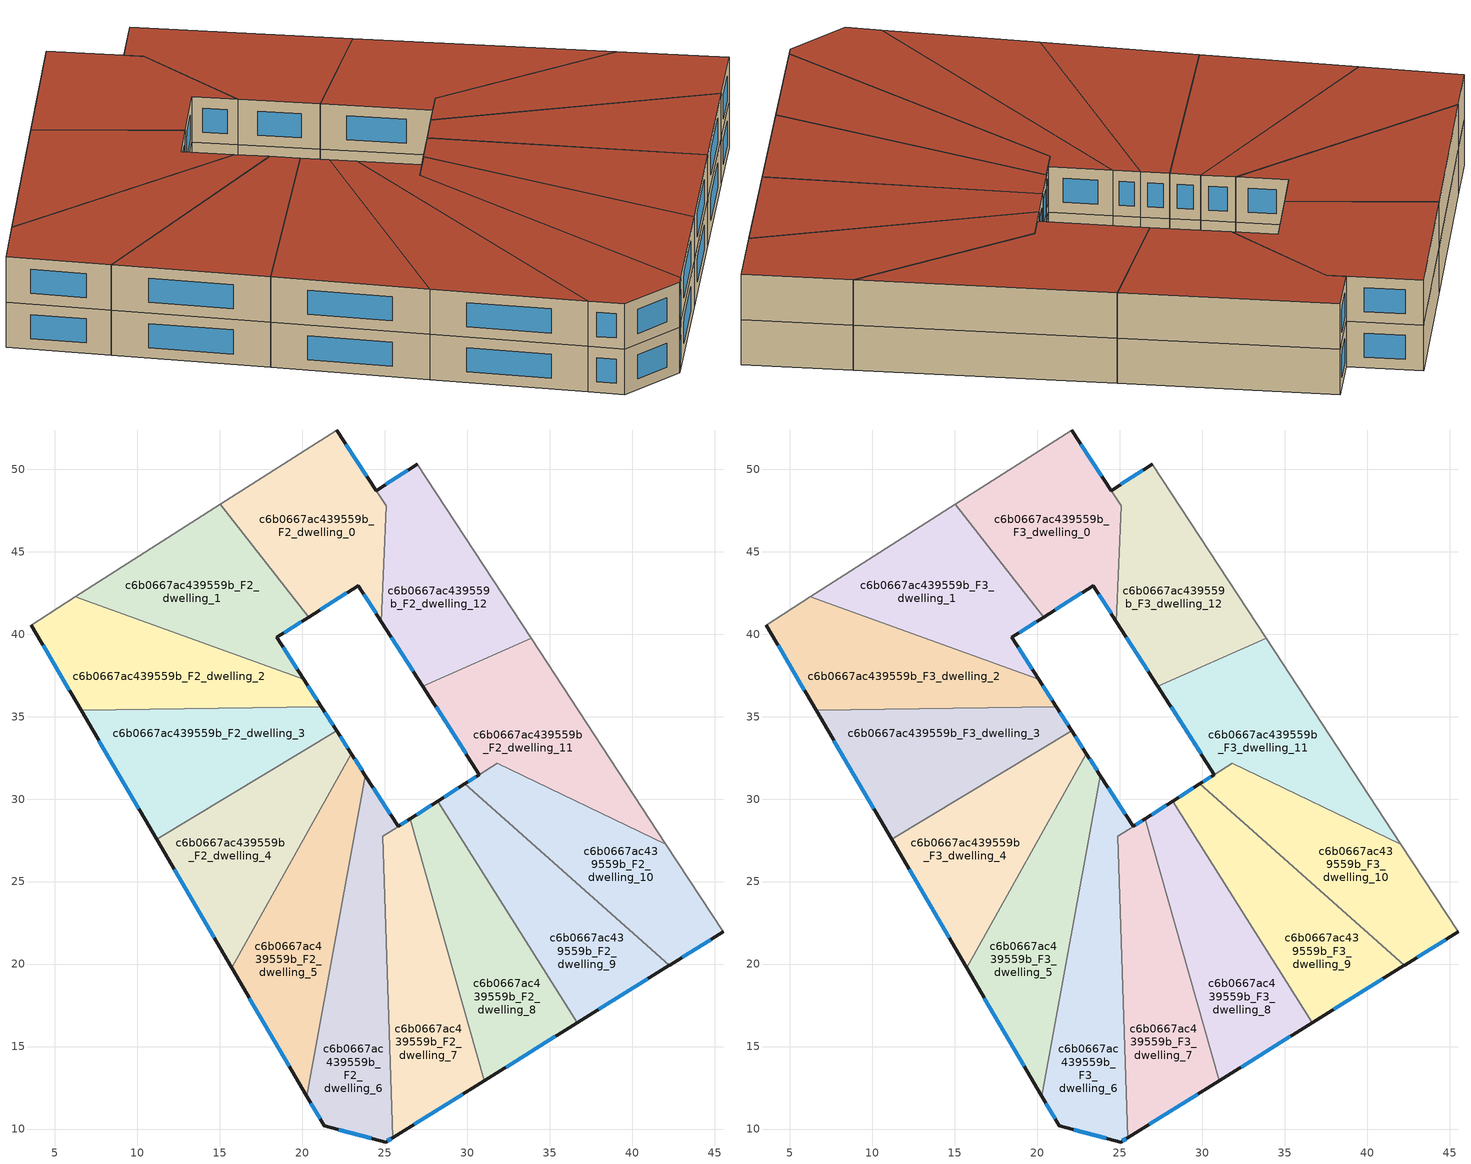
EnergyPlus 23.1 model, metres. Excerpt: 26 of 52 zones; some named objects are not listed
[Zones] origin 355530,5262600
c6b0667ac439559b_F2_dwelling_0
 floor to c6b0667ac439559b_F1_dwelling_0 (EU_floor_Construction): 22.07,52.38 24.47,48.71 25.08,47.77 24.8,40.74 23.38,42.95 20.38,41.03 15.03,47.87 z6
 wall outside (EU_wall_Construction): 20.38,41.03 23.38,42.95 24.8,40.74 / 24.47,48.71 22.07,52.38 z6:9
 wall adiabatic (EU_wall_Construction): 22.07,52.38 15.03,47.87 z6:9
 wall to c6b0667ac439559b_F2_dwelling_1 (EU_wall_Construction): 15.03,47.87 20.38,41.03 z6:9
 wall to c6b0667ac439559b_F2_dwelling_12 (EU_wall_Construction): 25.08,47.78 24.47,48.7 / 24.8,40.74 25.08,47.77 z6:9
 window (EU_Window_Construction): 21.09,41.48 22.68,42.5 / 23.91,49.57 22.64,51.51 / 23.72,42.43 24.47,41.26 z6.7:8.3
c6b0667ac439559b_F2_dwelling_1
 floor to c6b0667ac439559b_F1_dwelling_1 (EU_floor_Construction): 15.03,47.87 20.38,41.03 18.45,39.8 20.07,37.27 6.24,42.25 z6
 wall outside (EU_wall_Construction): 20.08,37.27 18.45,39.8 20.38,41.03 z6:9
 wall adiabatic (EU_wall_Construction): 15.03,47.87 6.24,42.25 z6:9
 wall to c6b0667ac439559b_F2_dwelling_2 (EU_wall_Construction): 6.24,42.25 20.07,37.27 z6:9
 window (EU_Window_Construction): 18.91,40.09 19.93,40.74 / 19.69,37.87 18.83,39.21 z6.7:8.3
c6b0667ac439559b_F2_dwelling_10
 floor to c6b0667ac439559b_F1_dwelling_10 (EU_floor_Construction): 42.04,27.26 45.51,21.95 42.28,19.94 42.24,19.92 29.84,30.92 30.73,31.49 31.81,32.17 z6
 wall outside (EU_wall_Construction): 42.24,19.92 42.28,19.94 45.51,21.95 / 30.73,31.49 29.84,30.92 z6:9
 wall adiabatic (EU_wall_Construction): 45.51,21.95 42.04,27.26 z6:9
 wall to c6b0667ac439559b_F2_dwelling_9 (EU_wall_Construction): 29.84,30.92 42.24,19.92 z6:9
 wall to c6b0667ac439559b_F2_dwelling_11 (EU_wall_Construction): 31.81,32.17 30.73,31.49 / 42.04,27.26 31.82,32.17 z6:9
 window (EU_Window_Construction): 43.04,20.41 44.75,21.48 / 30.52,31.35 30.05,31.05 z6.7:8.3
c6b0667ac439559b_F2_dwelling_11
 floor to c6b0667ac439559b_F1_dwelling_11 (EU_floor_Construction): 33.87,39.75 42.04,27.26 31.81,32.17 30.73,31.49 27.3,36.84 z6
 wall outside (EU_wall_Construction): 27.3,36.84 30.73,31.49 z6:9
 wall adiabatic (EU_wall_Construction): 42.04,27.26 33.87,39.75 z6:9
 wall to c6b0667ac439559b_F2_dwelling_12 (EU_wall_Construction): 33.87,39.75 27.3,36.84 z6:9
 window (EU_Window_Construction): 28.11,35.59 29.93,32.75 z6.7:8.3
c6b0667ac439559b_F2_dwelling_12
 floor to c6b0667ac439559b_F1_dwelling_12 (EU_floor_Construction): 26.98,50.3 33.87,39.75 27.3,36.84 24.8,40.74 25.08,47.77 24.47,48.7 z6
 wall outside (EU_wall_Construction): 24.8,40.74 27.3,36.84 / 26.98,50.3 24.47,48.7 z6:9
 wall adiabatic (EU_wall_Construction): 33.87,39.75 26.98,50.3 z6:9
 window (EU_Window_Construction): 25.39,39.83 26.71,37.76 / 26.39,49.92 25.06,49.08 z6.7:8.3
c6b0667ac439559b_F2_dwelling_2
 floor to c6b0667ac439559b_F1_dwelling_2 (EU_floor_Construction): 20.07,37.27 21.15,35.59 6.59,35.38 3.57,40.54 6.24,42.25 z6
 wall outside (EU_wall_Construction): 21.15,35.59 20.08,37.27 / 3.57,40.54 6.59,35.38 z6:9
 wall adiabatic (EU_wall_Construction): 6.24,42.25 3.57,40.54 z6:9
 wall to c6b0667ac439559b_F2_dwelling_3 (EU_wall_Construction): 6.59,35.38 21.15,35.6 z6:9
 window (EU_Window_Construction): 20.9,35.99 20.33,36.88 / 4.28,39.33 5.88,36.6 z6.7:8.3
c6b0667ac439559b_F2_dwelling_3
 floor to c6b0667ac439559b_F1_dwelling_3 (EU_floor_Construction): 21.15,35.59 22.09,34.14 11.16,27.57 6.59,35.38 z6
 wall outside (EU_wall_Construction): 22.09,34.14 21.15,35.59 / 6.59,35.38 11.16,27.57 z6:9
 wall to c6b0667ac439559b_F2_dwelling_4 (EU_wall_Construction): 11.16,27.57 22.09,34.14 z6:9
 window (EU_Window_Construction): 21.87,34.48 21.37,35.25 / 7.66,33.55 10.09,29.4 z6.7:8.3
c6b0667ac439559b_F2_dwelling_4
 floor to c6b0667ac439559b_F1_dwelling_4 (EU_floor_Construction): 22.09,34.14 22.98,32.75 15.72,19.76 11.16,27.57 z6
 wall outside (EU_wall_Construction): 22.98,32.75 22.09,34.14 / 11.16,27.57 15.72,19.76 z6:9
 wall to c6b0667ac439559b_F2_dwelling_5 (EU_wall_Construction): 15.72,19.76 22.98,32.75 z6:9
 window (EU_Window_Construction): 22.77,33.08 22.29,33.81 / 12.23,25.73 14.65,21.6 z6.7:8.3
c6b0667ac439559b_F2_dwelling_5
 floor to c6b0667ac439559b_F1_dwelling_5 (EU_floor_Construction): 22.98,32.75 23.82,31.43 20.28,11.97 15.72,19.76 z6
 wall outside (EU_wall_Construction): 23.82,31.43 22.98,32.75 / 15.72,19.76 20.28,11.97 z6:9
 wall to c6b0667ac439559b_F2_dwelling_6 (EU_wall_Construction): 20.28,11.97 23.82,31.43 z6:9
 window (EU_Window_Construction): 23.62,31.74 23.18,32.44 / 16.79,17.93 19.21,13.8 z6.7:8.3
c6b0667ac439559b_F2_dwelling_6
 floor to c6b0667ac439559b_F1_dwelling_6 (EU_floor_Construction): 26.53,28.81 26.54,28.79 24.86,27.74 25.48,9.47 25.06,9.21 21.32,10.2 20.28,11.97 23.82,31.43 25.8,28.34 z6
 wall outside (EU_wall_Construction): 26.53,28.81 25.8,28.34 23.82,31.43 / 20.28,11.97 21.32,10.2 25.06,9.21 25.48,9.47 z6:9
 wall to c6b0667ac439559b_F2_dwelling_7 (EU_wall_Construction): 25.48,9.47 24.86,27.74 26.54,28.79 z6:9
 wall to c6b0667ac439559b_F2_dwelling_8 (EU_wall_Construction): 26.53,28.79 26.53,28.81 z6:9
 window (EU_Window_Construction): 25.34,29.07 24.29,30.7 / 26.36,28.7 25.97,28.45 / 25.16,9.27 25.38,9.41 / 22.2,9.96 24.18,9.44 / 20.52,11.56 21.07,10.61 z6.7:8.3
c6b0667ac439559b_F2_dwelling_7
 floor to c6b0667ac439559b_F1_dwelling_7 (EU_floor_Construction): 26.54,28.79 31.03,12.93 25.48,9.47 24.86,27.74 z6
 wall outside (EU_wall_Construction): 25.48,9.47 31.03,12.93 z6:9
 wall to c6b0667ac439559b_F2_dwelling_8 (EU_wall_Construction): 31.03,12.93 26.54,28.79 z6:9
 window (EU_Window_Construction): 26.78,10.29 29.72,12.12 z6.7:8.3
c6b0667ac439559b_F2_dwelling_8
 floor to c6b0667ac439559b_F1_dwelling_8 (EU_floor_Construction): 28.21,29.88 36.66,16.44 31.03,12.93 26.53,28.79 26.53,28.81 z6
 wall outside (EU_wall_Construction): 28.21,29.88 26.53,28.81 / 31.03,12.93 36.66,16.44 z6:9
 wall to c6b0667ac439559b_F2_dwelling_9 (EU_wall_Construction): 36.66,16.44 28.21,29.88 z6:9
 window (EU_Window_Construction): 27.82,29.63 26.93,29.06 / 32.35,13.75 35.34,15.61 z6.7:8.3
c6b0667ac439559b_F2_dwelling_9
 floor to c6b0667ac439559b_F1_dwelling_9 (EU_floor_Construction): 42.24,19.92 36.66,16.44 28.21,29.88 29.84,30.92 z6
 wall outside (EU_wall_Construction): 36.66,16.44 42.24,19.92 / 29.84,30.92 28.21,29.88 z6:9
 window (EU_Window_Construction): 37.97,17.25 40.93,19.1 / 29.46,30.68 28.6,30.12 z6.7:8.3
c6b0667ac439559b_F3_dwelling_0
 floor to c6b0667ac439559b_F2_dwelling_0 (EU_floor_Construction): 22.07,52.38 24.47,48.71 25.08,47.77 24.8,40.74 23.38,42.95 20.38,41.03 15.03,47.87 z9
 wall outside (EU_wall_Construction): 20.38,41.03 23.38,42.95 24.8,40.74 / 24.47,48.71 22.07,52.38 z9:12
 wall adiabatic (EU_wall_Construction): 22.07,52.38 15.03,47.87 z9:12
 wall to c6b0667ac439559b_F3_dwelling_1 (EU_wall_Construction): 15.03,47.87 20.38,41.03 z9:12
 wall to c6b0667ac439559b_F3_dwelling_12 (EU_wall_Construction): 25.08,47.78 24.47,48.7 / 24.8,40.74 25.08,47.77 z9:12
 window (EU_Window_Construction): 21.09,41.48 22.68,42.5 / 23.91,49.57 22.64,51.51 / 23.72,42.43 24.47,41.26 z9.7:11.3
 roof outside (EU_roof_Construction): 24.8,40.74 25.08,47.77 24.47,48.7 22.07,52.38 15.03,47.87 20.38,41.03 23.38,42.95 z12
c6b0667ac439559b_F3_dwelling_1
 floor to c6b0667ac439559b_F2_dwelling_1 (EU_floor_Construction): 15.03,47.87 20.38,41.03 18.45,39.8 20.07,37.27 6.24,42.25 z9
 wall outside (EU_wall_Construction): 20.08,37.27 18.45,39.8 20.38,41.03 z9:12
 wall adiabatic (EU_wall_Construction): 15.03,47.87 6.24,42.25 z9:12
 wall to c6b0667ac439559b_F3_dwelling_2 (EU_wall_Construction): 6.24,42.25 20.07,37.27 z9:12
 window (EU_Window_Construction): 18.91,40.09 19.93,40.74 / 19.69,37.87 18.83,39.21 z9.7:11.3
 roof outside (EU_roof_Construction): 20.08,37.27 18.45,39.8 20.38,41.03 15.03,47.87 6.24,42.25 z12
c6b0667ac439559b_F3_dwelling_10
 floor to c6b0667ac439559b_F2_dwelling_10 (EU_floor_Construction): 42.04,27.26 45.51,21.95 42.28,19.94 42.24,19.92 29.84,30.92 30.73,31.49 31.81,32.17 z9
 wall outside (EU_wall_Construction): 42.24,19.92 42.28,19.94 45.51,21.95 / 30.73,31.49 29.84,30.92 z9:12
 wall adiabatic (EU_wall_Construction): 45.51,21.95 42.04,27.26 z9:12
 wall to c6b0667ac439559b_F3_dwelling_9 (EU_wall_Construction): 29.84,30.92 42.24,19.92 z9:12
 wall to c6b0667ac439559b_F3_dwelling_11 (EU_wall_Construction): 31.81,32.17 30.73,31.49 / 42.04,27.26 31.82,32.17 z9:12
 window (EU_Window_Construction): 43.04,20.41 44.75,21.48 / 30.52,31.35 30.05,31.05 z9.7:11.3
 roof outside (EU_roof_Construction): 45.51,21.95 42.04,27.26 31.81,32.17 30.73,31.49 29.84,30.92 42.24,19.92 42.28,19.94 z12
c6b0667ac439559b_F3_dwelling_11
 floor to c6b0667ac439559b_F2_dwelling_11 (EU_floor_Construction): 33.87,39.75 42.04,27.26 31.81,32.17 30.73,31.49 27.3,36.84 z9
 wall outside (EU_wall_Construction): 27.3,36.84 30.73,31.49 z9:12
 wall adiabatic (EU_wall_Construction): 42.04,27.26 33.87,39.75 z9:12
 wall to c6b0667ac439559b_F3_dwelling_12 (EU_wall_Construction): 33.87,39.75 27.3,36.84 z9:12
 window (EU_Window_Construction): 28.11,35.59 29.93,32.75 z9.7:11.3
 roof outside (EU_roof_Construction): 42.04,27.26 33.87,39.75 27.3,36.84 30.73,31.49 31.81,32.17 z12
c6b0667ac439559b_F3_dwelling_12
 floor to c6b0667ac439559b_F2_dwelling_12 (EU_floor_Construction): 26.98,50.3 33.87,39.75 27.3,36.84 24.8,40.74 25.08,47.77 24.47,48.7 z9
 wall outside (EU_wall_Construction): 24.8,40.74 27.3,36.84 / 26.98,50.3 24.47,48.7 z9:12
 wall adiabatic (EU_wall_Construction): 33.87,39.75 26.98,50.3 z9:12
 window (EU_Window_Construction): 25.39,39.83 26.71,37.76 / 26.39,49.92 25.06,49.08 z9.7:11.3
 roof outside (EU_roof_Construction): 33.87,39.75 26.98,50.3 24.47,48.7 25.08,47.77 24.8,40.74 27.3,36.84 z12
c6b0667ac439559b_F3_dwelling_2
 floor to c6b0667ac439559b_F2_dwelling_2 (EU_floor_Construction): 20.07,37.27 21.15,35.59 6.59,35.38 3.57,40.54 6.24,42.25 z9
 wall outside (EU_wall_Construction): 21.15,35.59 20.08,37.27 / 3.57,40.54 6.59,35.38 z9:12
 wall adiabatic (EU_wall_Construction): 6.24,42.25 3.57,40.54 z9:12
 wall to c6b0667ac439559b_F3_dwelling_3 (EU_wall_Construction): 6.59,35.38 21.15,35.6 z9:12
 window (EU_Window_Construction): 20.9,35.99 20.33,36.88 / 4.28,39.33 5.88,36.6 z9.7:11.3
 roof outside (EU_roof_Construction): 21.15,35.59 20.08,37.27 6.24,42.25 3.57,40.54 6.59,35.38 z12
c6b0667ac439559b_F3_dwelling_3
 floor to c6b0667ac439559b_F2_dwelling_3 (EU_floor_Construction): 21.15,35.59 22.09,34.14 11.16,27.57 6.59,35.38 z9
 wall outside (EU_wall_Construction): 22.09,34.14 21.15,35.59 / 6.59,35.38 11.16,27.57 z9:12
 wall to c6b0667ac439559b_F3_dwelling_4 (EU_wall_Construction): 11.16,27.57 22.09,34.14 z9:12
 window (EU_Window_Construction): 21.87,34.48 21.37,35.25 / 7.66,33.55 10.09,29.4 z9.7:11.3
 roof outside (EU_roof_Construction): 22.09,34.14 21.15,35.59 6.59,35.38 11.16,27.57 z12
c6b0667ac439559b_F3_dwelling_4
 floor to c6b0667ac439559b_F2_dwelling_4 (EU_floor_Construction): 22.09,34.14 22.98,32.75 15.72,19.76 11.16,27.57 z9
 wall outside (EU_wall_Construction): 22.98,32.75 22.09,34.14 / 11.16,27.57 15.72,19.76 z9:12
 wall to c6b0667ac439559b_F3_dwelling_5 (EU_wall_Construction): 15.72,19.76 22.98,32.75 z9:12
 window (EU_Window_Construction): 22.77,33.08 22.29,33.81 / 12.23,25.73 14.65,21.6 z9.7:11.3
 roof outside (EU_roof_Construction): 15.72,19.76 22.98,32.75 22.09,34.14 11.16,27.57 z12
c6b0667ac439559b_F3_dwelling_5
 floor to c6b0667ac439559b_F2_dwelling_5 (EU_floor_Construction): 22.98,32.75 23.82,31.43 20.28,11.97 15.72,19.76 z9
 wall outside (EU_wall_Construction): 23.82,31.43 22.98,32.75 / 15.72,19.76 20.28,11.97 z9:12
 wall to c6b0667ac439559b_F3_dwelling_6 (EU_wall_Construction): 20.28,11.97 23.82,31.43 z9:12
 window (EU_Window_Construction): 23.62,31.74 23.18,32.44 / 16.79,17.93 19.21,13.8 z9.7:11.3
 roof outside (EU_roof_Construction): 20.28,11.97 23.82,31.43 22.98,32.75 15.72,19.76 z12
c6b0667ac439559b_F3_dwelling_6
 floor to c6b0667ac439559b_F2_dwelling_6 (EU_floor_Construction): 26.53,28.81 26.54,28.79 24.86,27.74 25.48,9.47 25.06,9.21 21.32,10.2 20.28,11.97 23.82,31.43 25.8,28.34 z9
 wall outside (EU_wall_Construction): 26.53,28.81 25.8,28.34 23.82,31.43 / 20.28,11.97 21.32,10.2 25.06,9.21 25.48,9.47 z9:12
 wall to c6b0667ac439559b_F3_dwelling_7 (EU_wall_Construction): 25.48,9.47 24.86,27.74 26.54,28.79 z9:12
 wall to c6b0667ac439559b_F3_dwelling_8 (EU_wall_Construction): 26.53,28.79 26.53,28.81 z9:12
 window (EU_Window_Construction): 25.34,29.07 24.29,30.7 / 26.36,28.7 25.97,28.45 / 25.16,9.27 25.38,9.41 / 22.2,9.96 24.18,9.44 / 20.52,11.56 21.07,10.61 z9.7:11.3
 roof outside (EU_roof_Construction): 25.48,9.47 24.86,27.74 26.54,28.79 26.53,28.81 25.8,28.34 23.82,31.43 20.28,11.97 21.32,10.2 25.06,9.21 z12
c6b0667ac439559b_F3_dwelling_7
 floor to c6b0667ac439559b_F2_dwelling_7 (EU_floor_Construction): 26.54,28.79 31.03,12.93 25.48,9.47 24.86,27.74 z9
 wall outside (EU_wall_Construction): 25.48,9.47 31.03,12.93 z9:12
 wall to c6b0667ac439559b_F3_dwelling_8 (EU_wall_Construction): 31.03,12.93 26.54,28.79 z9:12
 window (EU_Window_Construction): 26.78,10.29 29.72,12.12 z9.7:11.3
 roof outside (EU_roof_Construction): 31.03,12.93 26.54,28.79 24.86,27.74 25.48,9.47 z12
c6b0667ac439559b_F3_dwelling_8
 floor to c6b0667ac439559b_F2_dwelling_8 (EU_floor_Construction): 28.21,29.88 36.66,16.44 31.03,12.93 26.53,28.79 26.53,28.81 z9
 wall outside (EU_wall_Construction): 28.21,29.88 26.53,28.81 / 31.03,12.93 36.66,16.44 z9:12
 wall to c6b0667ac439559b_F3_dwelling_9 (EU_wall_Construction): 36.66,16.44 28.21,29.88 z9:12
 window (EU_Window_Construction): 27.82,29.63 26.93,29.06 / 32.35,13.75 35.34,15.61 z9.7:11.3
 roof outside (EU_roof_Construction): 36.66,16.44 28.21,29.88 26.53,28.81 26.53,28.79 31.03,12.93 z12
c6b0667ac439559b_F3_dwelling_9
 floor to c6b0667ac439559b_F2_dwelling_9 (EU_floor_Construction): 42.24,19.92 36.66,16.44 28.21,29.88 29.84,30.92 z9
 wall outside (EU_wall_Construction): 36.66,16.44 42.24,19.92 / 29.84,30.92 28.21,29.88 z9:12
 window (EU_Window_Construction): 37.97,17.25 40.93,19.1 / 29.46,30.68 28.6,30.12 z9.7:11.3
 roof outside (EU_roof_Construction): 42.24,19.92 29.84,30.92 28.21,29.88 36.66,16.44 z12
[Building]
EU S2 Campaign: North Axis=0; Terrain=City; Solar Distribution=FullExterior
[Site:Location]
Budapest.Ferenc.Liszt.Intl.AP: Latitude=47.437; Longitude=19.256; Time Zone=1; Elevation=185
[SizingPeriod:WeatherFileDays]
AnnualSizingPeriod: Begin Month=1; Begin Day of Month=1; End Month=12; End Day of Month=31; Day of Week for Start Day=Monday; Use Weather File Daylight Saving Period=No; Use Weather File Rain and Snow Indicators=No
[MATERIAL]
EU_InternalMass_Material: Roughness=MediumRough; Thickness=0.1; Conductivity=1; Density=1800; Specific Heat=900; Thermal Absorptance=0.9; Solar Absorptance=0.7; Visible Absorptance=0.7
[MATERIAL:NOMASS] Roughness=MediumRough; Thermal Absorptance=0.9; Solar Absorptance=0.7; Visible Absorptance=0.7
Name | Thermal Resistance
EU_wall_NoMass | 0.832559
EU_roof_NoMass | 1.39638
EU_floor_NoMass | 0.872794
[WINDOWMATERIAL:SIMPLEGLAZINGSYSTEM]
EU_Window_SimpleGlazing: UFactor=2.79869; Solar Heat Gain Coefficient=0.75; Visible Transmittance=0.75
[CONSTRUCTION]
EU_wall_Construction: EU_wall_NoMass
EU_roof_Construction: EU_roof_NoMass
EU_floor_Construction: EU_floor_NoMass
EU_Window_Construction: EU_Window_SimpleGlazing
EU_InternalMass_Construction: EU_InternalMass_Material
[ZONE] Type=1; Multiplier=1; Ceiling Height=autocalculate; Floor Area=autocalculate; Part of Total Floor Area=Yes
Name | Volume
c6b0667ac439559b_F2_dwelling_0; c6b0667ac439559b_F3_dwelling_0 | 203.975
c6b0667ac439559b_F2_dwelling_1; c6b0667ac439559b_F3_dwelling_1 | 205.267
c6b0667ac439559b_F2_dwelling_10; c6b0667ac439559b_F3_dwelling_10 | 203.764
c6b0667ac439559b_F2_dwelling_11; c6b0667ac439559b_F3_dwelling_11 | 209.257
c6b0667ac439559b_F2_dwelling_12; c6b0667ac439559b_F3_dwelling_12 | 206.6
c6b0667ac439559b_F2_dwelling_2; c6b0667ac439559b_F3_dwelling_2 | 205.286
c6b0667ac439559b_F2_dwelling_3; c6b0667ac439559b_F3_dwelling_3 | 205.279
c6b0667ac439559b_F2_dwelling_4; c6b0667ac439559b_F3_dwelling_4 | 205.27
c6b0667ac439559b_F2_dwelling_5; c6b0667ac439559b_F3_dwelling_5 | 205.251
c6b0667ac439559b_F2_dwelling_6; c6b0667ac439559b_F3_dwelling_6 | 208.481
c6b0667ac439559b_F2_dwelling_7; c6b0667ac439559b_F3_dwelling_7 | 202.046
c6b0667ac439559b_F2_dwelling_8; c6b0667ac439559b_F3_dwelling_8 | 205.288
c6b0667ac439559b_F2_dwelling_9; c6b0667ac439559b_F3_dwelling_9 | 202.768
[INTERNALMASS] Construction=EU_InternalMass_Construction
Name | Zone or ZoneList | Surface Area
c6b0667ac439559b_F2_dwelling_0_EU_InternalMass | c6b0667ac439559b_F2_dwelling_0 | 67.9944
c6b0667ac439559b_F2_dwelling_1_EU_InternalMass | c6b0667ac439559b_F2_dwelling_1 | 68.4224
c6b0667ac439559b_F2_dwelling_2_EU_InternalMass | c6b0667ac439559b_F2_dwelling_2 | 68.4285
c6b0667ac439559b_F2_dwelling_3_EU_InternalMass | c6b0667ac439559b_F2_dwelling_3 | 68.4263
c6b0667ac439559b_F2_dwelling_4_EU_InternalMass | c6b0667ac439559b_F2_dwelling_4 | 68.4234
c6b0667ac439559b_F2_dwelling_5_EU_InternalMass | c6b0667ac439559b_F2_dwelling_5 | 68.4172
c6b0667ac439559b_F2_dwelling_6_EU_InternalMass | c6b0667ac439559b_F2_dwelling_6 | 69.4964
c6b0667ac439559b_F2_dwelling_7_EU_InternalMass | c6b0667ac439559b_F2_dwelling_7 | 67.348
c6b0667ac439559b_F2_dwelling_8_EU_InternalMass | c6b0667ac439559b_F2_dwelling_8 | 68.4293
c6b0667ac439559b_F2_dwelling_9_EU_InternalMass | c6b0667ac439559b_F2_dwelling_9 | 67.5914
c6b0667ac439559b_F2_dwelling_10_EU_InternalMass | c6b0667ac439559b_F2_dwelling_10 | 67.9271
c6b0667ac439559b_F2_dwelling_11_EU_InternalMass | c6b0667ac439559b_F2_dwelling_11 | 69.7523
c6b0667ac439559b_F2_dwelling_12_EU_InternalMass | c6b0667ac439559b_F2_dwelling_12 | 68.8659
c6b0667ac439559b_F3_dwelling_0_EU_InternalMass | c6b0667ac439559b_F3_dwelling_0 | 67.9944
c6b0667ac439559b_F3_dwelling_1_EU_InternalMass | c6b0667ac439559b_F3_dwelling_1 | 68.4224
c6b0667ac439559b_F3_dwelling_2_EU_InternalMass | c6b0667ac439559b_F3_dwelling_2 | 68.4285
c6b0667ac439559b_F3_dwelling_3_EU_InternalMass | c6b0667ac439559b_F3_dwelling_3 | 68.4263
c6b0667ac439559b_F3_dwelling_4_EU_InternalMass | c6b0667ac439559b_F3_dwelling_4 | 68.4234
c6b0667ac439559b_F3_dwelling_5_EU_InternalMass | c6b0667ac439559b_F3_dwelling_5 | 68.4172
c6b0667ac439559b_F3_dwelling_6_EU_InternalMass | c6b0667ac439559b_F3_dwelling_6 | 69.4964
c6b0667ac439559b_F3_dwelling_7_EU_InternalMass | c6b0667ac439559b_F3_dwelling_7 | 67.348
c6b0667ac439559b_F3_dwelling_8_EU_InternalMass | c6b0667ac439559b_F3_dwelling_8 | 68.4293
c6b0667ac439559b_F3_dwelling_9_EU_InternalMass | c6b0667ac439559b_F3_dwelling_9 | 67.5914
c6b0667ac439559b_F3_dwelling_10_EU_InternalMass | c6b0667ac439559b_F3_dwelling_10 | 67.9271
c6b0667ac439559b_F3_dwelling_11_EU_InternalMass | c6b0667ac439559b_F3_dwelling_11 | 69.7523
c6b0667ac439559b_F3_dwelling_12_EU_InternalMass | c6b0667ac439559b_F3_dwelling_12 | 68.8659
[OTHEREQUIPMENT] Fuel Type=Electricity; Design Level Calculation Method=Watts/Area; Power per Zone Floor Area=1; Fraction Latent=0; Fraction Radiant=0; Fraction Lost=0; Carbon Dioxide Generation Rate=0; EndUse Subcategory=EU_Step8_InternalGains
Name | Zone or ZoneList or Space or SpaceList | Schedule
EU_Step8_InternalGain_c6b0667ac439559b_F2_dwelling_0_f000 | c6b0667ac439559b_F2_dwelling_0 | EU_Step8_GainSchedule_c6b0667ac439559b_F2_dwelling_0_f000
EU_Step8_InternalGain_c6b0667ac439559b_F2_dwelling_1_f000 | c6b0667ac439559b_F2_dwelling_1 | EU_Step8_GainSchedule_c6b0667ac439559b_F2_dwelling_1_f000
EU_Step8_InternalGain_c6b0667ac439559b_F2_dwelling_2_f000 | c6b0667ac439559b_F2_dwelling_2 | EU_Step8_GainSchedule_c6b0667ac439559b_F2_dwelling_2_f000
EU_Step8_InternalGain_c6b0667ac439559b_F2_dwelling_3_f000 | c6b0667ac439559b_F2_dwelling_3 | EU_Step8_GainSchedule_c6b0667ac439559b_F2_dwelling_3_f000
EU_Step8_InternalGain_c6b0667ac439559b_F2_dwelling_4_f000 | c6b0667ac439559b_F2_dwelling_4 | EU_Step8_GainSchedule_c6b0667ac439559b_F2_dwelling_4_f000
EU_Step8_InternalGain_c6b0667ac439559b_F2_dwelling_5_f000 | c6b0667ac439559b_F2_dwelling_5 | EU_Step8_GainSchedule_c6b0667ac439559b_F2_dwelling_5_f000
EU_Step8_InternalGain_c6b0667ac439559b_F2_dwelling_6_f000 | c6b0667ac439559b_F2_dwelling_6 | EU_Step8_GainSchedule_c6b0667ac439559b_F2_dwelling_6_f000
EU_Step8_InternalGain_c6b0667ac439559b_F2_dwelling_7_f000 | c6b0667ac439559b_F2_dwelling_7 | EU_Step8_GainSchedule_c6b0667ac439559b_F2_dwelling_7_f000
EU_Step8_InternalGain_c6b0667ac439559b_F2_dwelling_8_f000 | c6b0667ac439559b_F2_dwelling_8 | EU_Step8_GainSchedule_c6b0667ac439559b_F2_dwelling_8_f000
EU_Step8_InternalGain_c6b0667ac439559b_F2_dwelling_9_f000 | c6b0667ac439559b_F2_dwelling_9 | EU_Step8_GainSchedule_c6b0667ac439559b_F2_dwelling_9_f000
EU_Step8_InternalGain_c6b0667ac439559b_F2_dwelling_10_f000 | c6b0667ac439559b_F2_dwelling_10 | EU_Step8_GainSchedule_c6b0667ac439559b_F2_dwelling_10_f000
EU_Step8_InternalGain_c6b0667ac439559b_F2_dwelling_11_f000 | c6b0667ac439559b_F2_dwelling_11 | EU_Step8_GainSchedule_c6b0667ac439559b_F2_dwelling_11_f000
EU_Step8_InternalGain_c6b0667ac439559b_F2_dwelling_12_f000 | c6b0667ac439559b_F2_dwelling_12 | EU_Step8_GainSchedule_c6b0667ac439559b_F2_dwelling_12_f000
EU_Step8_InternalGain_c6b0667ac439559b_F3_dwelling_0_f000 | c6b0667ac439559b_F3_dwelling_0 | EU_Step8_GainSchedule_c6b0667ac439559b_F3_dwelling_0_f000
EU_Step8_InternalGain_c6b0667ac439559b_F3_dwelling_1_f000 | c6b0667ac439559b_F3_dwelling_1 | EU_Step8_GainSchedule_c6b0667ac439559b_F3_dwelling_1_f000
EU_Step8_InternalGain_c6b0667ac439559b_F3_dwelling_2_f000 | c6b0667ac439559b_F3_dwelling_2 | EU_Step8_GainSchedule_c6b0667ac439559b_F3_dwelling_2_f000
EU_Step8_InternalGain_c6b0667ac439559b_F3_dwelling_3_f000 | c6b0667ac439559b_F3_dwelling_3 | EU_Step8_GainSchedule_c6b0667ac439559b_F3_dwelling_3_f000
EU_Step8_InternalGain_c6b0667ac439559b_F3_dwelling_4_f000 | c6b0667ac439559b_F3_dwelling_4 | EU_Step8_GainSchedule_c6b0667ac439559b_F3_dwelling_4_f000
EU_Step8_InternalGain_c6b0667ac439559b_F3_dwelling_5_f000 | c6b0667ac439559b_F3_dwelling_5 | EU_Step8_GainSchedule_c6b0667ac439559b_F3_dwelling_5_f000
EU_Step8_InternalGain_c6b0667ac439559b_F3_dwelling_6_f000 | c6b0667ac439559b_F3_dwelling_6 | EU_Step8_GainSchedule_c6b0667ac439559b_F3_dwelling_6_f000
EU_Step8_InternalGain_c6b0667ac439559b_F3_dwelling_7_f000 | c6b0667ac439559b_F3_dwelling_7 | EU_Step8_GainSchedule_c6b0667ac439559b_F3_dwelling_7_f000
EU_Step8_InternalGain_c6b0667ac439559b_F3_dwelling_8_f000 | c6b0667ac439559b_F3_dwelling_8 | EU_Step8_GainSchedule_c6b0667ac439559b_F3_dwelling_8_f000
EU_Step8_InternalGain_c6b0667ac439559b_F3_dwelling_9_f000 | c6b0667ac439559b_F3_dwelling_9 | EU_Step8_GainSchedule_c6b0667ac439559b_F3_dwelling_9_f000
EU_Step8_InternalGain_c6b0667ac439559b_F3_dwelling_10_f000 | c6b0667ac439559b_F3_dwelling_10 | EU_Step8_GainSchedule_c6b0667ac439559b_F3_dwelling_10_f000
EU_Step8_InternalGain_c6b0667ac439559b_F3_dwelling_11_f000 | c6b0667ac439559b_F3_dwelling_11 | EU_Step8_GainSchedule_c6b0667ac439559b_F3_dwelling_11_f000
EU_Step8_InternalGain_c6b0667ac439559b_F3_dwelling_12_f000 | c6b0667ac439559b_F3_dwelling_12 | EU_Step8_GainSchedule_c6b0667ac439559b_F3_dwelling_12_f000
[ZONEVENTILATION:DESIGNFLOWRATE] Schedule=EU_AlwaysOn; Design Flow Rate Calculation Method=AirChanges/Hour; Air Changes per Hour=0.475469; Ventilation Type=Natural; Fan Pressure Rise=0; Fan Total Efficiency=1; Constant Term Coefficient=1; Temperature Term Coefficient=0; Velocity Term Coefficient=0; Velocity Squared Term Coefficient=0; Minimum Indoor Temperature=-100; Maximum Indoor Temperature=100; Delta Temperature=-100; Minimum Outdoor Temperature=-100; Maximum Outdoor Temperature=100; Maximum Wind Speed=40
Name | Zone or ZoneList or Space or SpaceList
EU_ConstantAir_c6b0667ac439559b_F2_dwelling_0 | c6b0667ac439559b_F2_dwelling_0
EU_ConstantAir_c6b0667ac439559b_F2_dwelling_1 | c6b0667ac439559b_F2_dwelling_1
EU_ConstantAir_c6b0667ac439559b_F2_dwelling_2 | c6b0667ac439559b_F2_dwelling_2
EU_ConstantAir_c6b0667ac439559b_F2_dwelling_3 | c6b0667ac439559b_F2_dwelling_3
EU_ConstantAir_c6b0667ac439559b_F2_dwelling_4 | c6b0667ac439559b_F2_dwelling_4
EU_ConstantAir_c6b0667ac439559b_F2_dwelling_5 | c6b0667ac439559b_F2_dwelling_5
EU_ConstantAir_c6b0667ac439559b_F2_dwelling_6 | c6b0667ac439559b_F2_dwelling_6
EU_ConstantAir_c6b0667ac439559b_F2_dwelling_7 | c6b0667ac439559b_F2_dwelling_7
EU_ConstantAir_c6b0667ac439559b_F2_dwelling_8 | c6b0667ac439559b_F2_dwelling_8
EU_ConstantAir_c6b0667ac439559b_F2_dwelling_9 | c6b0667ac439559b_F2_dwelling_9
EU_ConstantAir_c6b0667ac439559b_F2_dwelling_10 | c6b0667ac439559b_F2_dwelling_10
EU_ConstantAir_c6b0667ac439559b_F2_dwelling_11 | c6b0667ac439559b_F2_dwelling_11
EU_ConstantAir_c6b0667ac439559b_F2_dwelling_12 | c6b0667ac439559b_F2_dwelling_12
EU_ConstantAir_c6b0667ac439559b_F3_dwelling_0 | c6b0667ac439559b_F3_dwelling_0
EU_ConstantAir_c6b0667ac439559b_F3_dwelling_1 | c6b0667ac439559b_F3_dwelling_1
EU_ConstantAir_c6b0667ac439559b_F3_dwelling_2 | c6b0667ac439559b_F3_dwelling_2
EU_ConstantAir_c6b0667ac439559b_F3_dwelling_3 | c6b0667ac439559b_F3_dwelling_3
EU_ConstantAir_c6b0667ac439559b_F3_dwelling_4 | c6b0667ac439559b_F3_dwelling_4
EU_ConstantAir_c6b0667ac439559b_F3_dwelling_5 | c6b0667ac439559b_F3_dwelling_5
EU_ConstantAir_c6b0667ac439559b_F3_dwelling_6 | c6b0667ac439559b_F3_dwelling_6
EU_ConstantAir_c6b0667ac439559b_F3_dwelling_7 | c6b0667ac439559b_F3_dwelling_7
EU_ConstantAir_c6b0667ac439559b_F3_dwelling_8 | c6b0667ac439559b_F3_dwelling_8
EU_ConstantAir_c6b0667ac439559b_F3_dwelling_9 | c6b0667ac439559b_F3_dwelling_9
EU_ConstantAir_c6b0667ac439559b_F3_dwelling_10 | c6b0667ac439559b_F3_dwelling_10
EU_ConstantAir_c6b0667ac439559b_F3_dwelling_11 | c6b0667ac439559b_F3_dwelling_11
EU_ConstantAir_c6b0667ac439559b_F3_dwelling_12 | c6b0667ac439559b_F3_dwelling_12
[HVACTEMPLATE:ZONE:IDEALLOADSAIRSYSTEM] System Availability Schedule=EU_AlwaysOn; Maximum Heating Supply Air Temperature=50; Minimum Cooling Supply Air Temperature=13; Maximum Heating Supply Air Humidity Ratio=0.0156; Minimum Cooling Supply Air Humidity Ratio=0.0077; Heating Limit=NoLimit; Cooling Limit=NoLimit; Heating Availability Schedule=EU_AlwaysOn; Cooling Availability Schedule=EU_CoolingOff; Dehumidification Control Type=ConstantSensibleHeatRatio; Cooling Sensible Heat Ratio=0.7; Dehumidification Setpoint=60; Humidification Control Type=None; Humidification Setpoint=30; Outdoor Air Method=None; Outdoor Air Flow Rate per Person=0.00944; Outdoor Air Flow Rate per Zone Floor Area=0; Outdoor Air Flow Rate per Zone=0; Demand Controlled Ventilation Type=None; Outdoor Air Economizer Type=NoEconomizer; Heat Recovery Type=None; Sensible Heat Recovery Effectiveness=0.7; Latent Heat Recovery Effectiveness=0.65
Name | Template Thermostat
c6b0667ac439559b_F2_dwelling_0 | EU_HeatOnly_c6b0667ac439559b_F2_dwelling_0
c6b0667ac439559b_F2_dwelling_1 | EU_HeatOnly_c6b0667ac439559b_F2_dwelling_1
c6b0667ac439559b_F2_dwelling_2 | EU_HeatOnly_c6b0667ac439559b_F2_dwelling_2
c6b0667ac439559b_F2_dwelling_3 | EU_HeatOnly_c6b0667ac439559b_F2_dwelling_3
c6b0667ac439559b_F2_dwelling_4 | EU_HeatOnly_c6b0667ac439559b_F2_dwelling_4
c6b0667ac439559b_F2_dwelling_5 | EU_HeatOnly_c6b0667ac439559b_F2_dwelling_5
c6b0667ac439559b_F2_dwelling_6 | EU_HeatOnly_c6b0667ac439559b_F2_dwelling_6
c6b0667ac439559b_F2_dwelling_7 | EU_HeatOnly_c6b0667ac439559b_F2_dwelling_7
c6b0667ac439559b_F2_dwelling_8 | EU_HeatOnly_c6b0667ac439559b_F2_dwelling_8
c6b0667ac439559b_F2_dwelling_9 | EU_HeatOnly_c6b0667ac439559b_F2_dwelling_9
c6b0667ac439559b_F2_dwelling_10 | EU_HeatOnly_c6b0667ac439559b_F2_dwelling_10
c6b0667ac439559b_F2_dwelling_11 | EU_HeatOnly_c6b0667ac439559b_F2_dwelling_11
c6b0667ac439559b_F2_dwelling_12 | EU_HeatOnly_c6b0667ac439559b_F2_dwelling_12
c6b0667ac439559b_F3_dwelling_0 | EU_HeatOnly_c6b0667ac439559b_F3_dwelling_0
c6b0667ac439559b_F3_dwelling_1 | EU_HeatOnly_c6b0667ac439559b_F3_dwelling_1
c6b0667ac439559b_F3_dwelling_2 | EU_HeatOnly_c6b0667ac439559b_F3_dwelling_2
c6b0667ac439559b_F3_dwelling_3 | EU_HeatOnly_c6b0667ac439559b_F3_dwelling_3
c6b0667ac439559b_F3_dwelling_4 | EU_HeatOnly_c6b0667ac439559b_F3_dwelling_4
c6b0667ac439559b_F3_dwelling_5 | EU_HeatOnly_c6b0667ac439559b_F3_dwelling_5
c6b0667ac439559b_F3_dwelling_6 | EU_HeatOnly_c6b0667ac439559b_F3_dwelling_6
c6b0667ac439559b_F3_dwelling_7 | EU_HeatOnly_c6b0667ac439559b_F3_dwelling_7
c6b0667ac439559b_F3_dwelling_8 | EU_HeatOnly_c6b0667ac439559b_F3_dwelling_8
c6b0667ac439559b_F3_dwelling_9 | EU_HeatOnly_c6b0667ac439559b_F3_dwelling_9
c6b0667ac439559b_F3_dwelling_10 | EU_HeatOnly_c6b0667ac439559b_F3_dwelling_10
c6b0667ac439559b_F3_dwelling_11 | EU_HeatOnly_c6b0667ac439559b_F3_dwelling_11
c6b0667ac439559b_F3_dwelling_12 | EU_HeatOnly_c6b0667ac439559b_F3_dwelling_12
[SIZING:ZONE] Zone Cooling Design Supply Air Temperature Input Method=SupplyAirTemperature; Zone Cooling Design Supply Air Temperature=13; Zone Heating Design Supply Air Temperature Input Method=SupplyAirTemperature; Zone Heating Design Supply Air Temperature=50; Zone Cooling Design Supply Air Humidity Ratio=0.008; Zone Heating Design Supply Air Humidity Ratio=0.008; Cooling Design Air Flow Method=DesignDay; Cooling Design Air Flow Rate=0; Cooling Minimum Air Flow per Zone Floor Area=0.000762; Cooling Minimum Air Flow=0; Cooling Minimum Air Flow Fraction=0.2; Heating Design Air Flow Method=DesignDay; Heating Design Air Flow Rate=0; Heating Maximum Air Flow per Zone Floor Area=0.002032; Heating Maximum Air Flow=0.141576; Heating Maximum Air Flow Fraction=0.3; Account for Dedicated Outdoor Air System=No; Dedicated Outdoor Air System Control Strategy=NeutralSupplyAir; Dedicated Outdoor Air Low Setpoint Temperature for Design=autosize; Dedicated Outdoor Air High Setpoint Temperature for Design=autosize; Zone Load Sizing Method=Sensible Load Only No Latent Load; Zone Latent Cooling Design Supply Air Humidity Ratio Input Method=HumidityRatioDifference; Zone Cooling Design Supply Air Humidity Ratio Difference=0.005; Zone Latent Heating Design Supply Air Humidity Ratio Input Method=HumidityRatioDifference; Zone Humidification Design Supply Air Humidity Ratio Difference=0.005
c6b0667ac439559b_F2_dwelling_0; c6b0667ac439559b_F2_dwelling_1; c6b0667ac439559b_F2_dwelling_2; c6b0667ac439559b_F2_dwelling_3; c6b0667ac439559b_F2_dwelling_4; c6b0667ac439559b_F2_dwelling_5; c6b0667ac439559b_F2_dwelling_6; c6b0667ac439559b_F2_dwelling_7; c6b0667ac439559b_F2_dwelling_8; c6b0667ac439559b_F2_dwelling_9; c6b0667ac439559b_F2_dwelling_10; c6b0667ac439559b_F2_dwelling_11; c6b0667ac439559b_F2_dwelling_12; c6b0667ac439559b_F3_dwelling_0; c6b0667ac439559b_F3_dwelling_1; c6b0667ac439559b_F3_dwelling_2; c6b0667ac439559b_F3_dwelling_3; c6b0667ac439559b_F3_dwelling_4; c6b0667ac439559b_F3_dwelling_5; c6b0667ac439559b_F3_dwelling_6; c6b0667ac439559b_F3_dwelling_7; c6b0667ac439559b_F3_dwelling_8; c6b0667ac439559b_F3_dwelling_9; c6b0667ac439559b_F3_dwelling_10; c6b0667ac439559b_F3_dwelling_11; c6b0667ac439559b_F3_dwelling_12
[SCHEDULE:CONSTANT]
Name | Hourly Value
EU_AlwaysOn | 1
EU_CoolingOff | 0
[SCHEDULE:FILE] Column Number=1; Rows to Skip at Top=0; Number of Hours of Data=8760; Column Separator=Comma; Interpolate to Timestep=No; Minutes per Item=60; Adjust Schedule for Daylight Savings=Yes
Name | File
EU_Step8_GainSchedule_c6b0667ac439559b_F2_dwelling_0_f000 | ../../schedules/c6b0667ac439559b/c6b0667ac439559b_F2_dwelling_0_f000_gain.csv
EU_Step8_GainSchedule_c6b0667ac439559b_F2_dwelling_1_f000 | ../../schedules/c6b0667ac439559b/c6b0667ac439559b_F2_dwelling_1_f000_gain.csv
EU_Step8_GainSchedule_c6b0667ac439559b_F2_dwelling_2_f000 | ../../schedules/c6b0667ac439559b/c6b0667ac439559b_F2_dwelling_2_f000_gain.csv
EU_Step8_GainSchedule_c6b0667ac439559b_F2_dwelling_3_f000 | ../../schedules/c6b0667ac439559b/c6b0667ac439559b_F2_dwelling_3_f000_gain.csv
EU_Step8_GainSchedule_c6b0667ac439559b_F2_dwelling_4_f000 | ../../schedules/c6b0667ac439559b/c6b0667ac439559b_F2_dwelling_4_f000_gain.csv
EU_Step8_GainSchedule_c6b0667ac439559b_F2_dwelling_5_f000 | ../../schedules/c6b0667ac439559b/c6b0667ac439559b_F2_dwelling_5_f000_gain.csv
EU_Step8_GainSchedule_c6b0667ac439559b_F2_dwelling_6_f000 | ../../schedules/c6b0667ac439559b/c6b0667ac439559b_F2_dwelling_6_f000_gain.csv
EU_Step8_GainSchedule_c6b0667ac439559b_F2_dwelling_7_f000 | ../../schedules/c6b0667ac439559b/c6b0667ac439559b_F2_dwelling_7_f000_gain.csv
EU_Step8_GainSchedule_c6b0667ac439559b_F2_dwelling_8_f000 | ../../schedules/c6b0667ac439559b/c6b0667ac439559b_F2_dwelling_8_f000_gain.csv
EU_Step8_GainSchedule_c6b0667ac439559b_F2_dwelling_9_f000 | ../../schedules/c6b0667ac439559b/c6b0667ac439559b_F2_dwelling_9_f000_gain.csv
EU_Step8_GainSchedule_c6b0667ac439559b_F2_dwelling_10_f000 | ../../schedules/c6b0667ac439559b/c6b0667ac439559b_F2_dwelling_10_f000_gain.csv
EU_Step8_GainSchedule_c6b0667ac439559b_F2_dwelling_11_f000 | ../../schedules/c6b0667ac439559b/c6b0667ac439559b_F2_dwelling_11_f000_gain.csv
EU_Step8_GainSchedule_c6b0667ac439559b_F2_dwelling_12_f000 | ../../schedules/c6b0667ac439559b/c6b0667ac439559b_F2_dwelling_12_f000_gain.csv
EU_Step8_GainSchedule_c6b0667ac439559b_F3_dwelling_0_f000 | ../../schedules/c6b0667ac439559b/c6b0667ac439559b_F3_dwelling_0_f000_gain.csv
EU_Step8_GainSchedule_c6b0667ac439559b_F3_dwelling_1_f000 | ../../schedules/c6b0667ac439559b/c6b0667ac439559b_F3_dwelling_1_f000_gain.csv
EU_Step8_GainSchedule_c6b0667ac439559b_F3_dwelling_2_f000 | ../../schedules/c6b0667ac439559b/c6b0667ac439559b_F3_dwelling_2_f000_gain.csv
EU_Step8_GainSchedule_c6b0667ac439559b_F3_dwelling_3_f000 | ../../schedules/c6b0667ac439559b/c6b0667ac439559b_F3_dwelling_3_f000_gain.csv
EU_Step8_GainSchedule_c6b0667ac439559b_F3_dwelling_4_f000 | ../../schedules/c6b0667ac439559b/c6b0667ac439559b_F3_dwelling_4_f000_gain.csv
EU_Step8_GainSchedule_c6b0667ac439559b_F3_dwelling_5_f000 | ../../schedules/c6b0667ac439559b/c6b0667ac439559b_F3_dwelling_5_f000_gain.csv
EU_Step8_GainSchedule_c6b0667ac439559b_F3_dwelling_6_f000 | ../../schedules/c6b0667ac439559b/c6b0667ac439559b_F3_dwelling_6_f000_gain.csv
EU_Step8_GainSchedule_c6b0667ac439559b_F3_dwelling_7_f000 | ../../schedules/c6b0667ac439559b/c6b0667ac439559b_F3_dwelling_7_f000_gain.csv
EU_Step8_GainSchedule_c6b0667ac439559b_F3_dwelling_8_f000 | ../../schedules/c6b0667ac439559b/c6b0667ac439559b_F3_dwelling_8_f000_gain.csv
EU_Step8_GainSchedule_c6b0667ac439559b_F3_dwelling_9_f000 | ../../schedules/c6b0667ac439559b/c6b0667ac439559b_F3_dwelling_9_f000_gain.csv
EU_Step8_GainSchedule_c6b0667ac439559b_F3_dwelling_10_f000 | ../../schedules/c6b0667ac439559b/c6b0667ac439559b_F3_dwelling_10_f000_gain.csv
EU_Step8_GainSchedule_c6b0667ac439559b_F3_dwelling_11_f000 | ../../schedules/c6b0667ac439559b/c6b0667ac439559b_F3_dwelling_11_f000_gain.csv
EU_Step8_GainSchedule_c6b0667ac439559b_F3_dwelling_12_f000 | ../../schedules/c6b0667ac439559b/c6b0667ac439559b_F3_dwelling_12_f000_gain.csv
